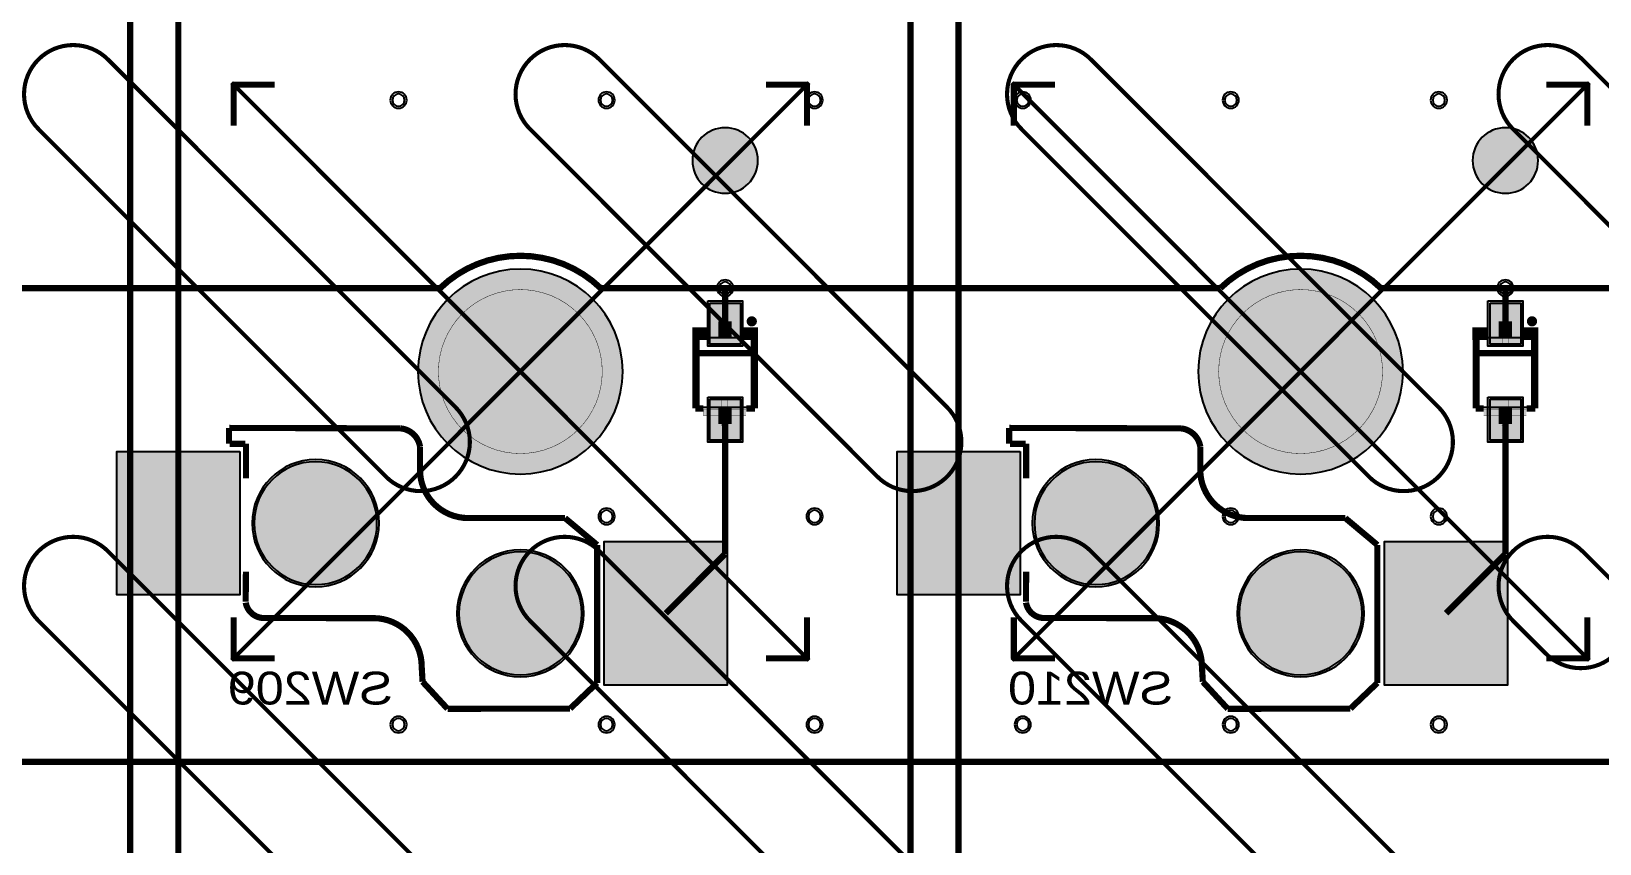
# Model space of a CAD drawing. Header units: millimetres. Extents: x -3 to 238, y -92 to 6.
# Drawn here: x 169.04 to 207.33, y -69.14 to -49.32 of the extents above; entities that cross this region are included whole.
import ezdxf
from ezdxf.enums import TextEntityAlignment as Align

# ---------------------------------------------------------------- set-up
doc = ezdxf.new("R2010")
doc.units = ezdxf.units.MM
doc.header["$MEASUREMENT"] = 0
for name, color, linetype, true_color in [('Bottom-Layer', 7, 'Continuous', 0x0000ff), ('Bottom-Paste-Mask-Layer', 7, 'Continuous', 0x800000), ('Bottom-Silkscreen-Layer', 7, 'Continuous', 0x66cc33), ('Bottom-Solder-Mask-Layer', 7, 'Continuous', 0xaa00ff), ('Component-Marking-Layer', 7, 'Continuous', 0x66ffcc), ('Component-Shape-Layer', 7, 'Continuous', 0x00cccc), ('Document-Layer', 7, 'Continuous', 0xffffff), ('F.Adhes', 7, 'Continuous', 0x9069e9), ('Hole-Layer', 7, 'Continuous', 0x222222), ('Multi-Layer', 7, 'Continuous', 0xc0c0c0), ('Pin-Floating-Layer', 7, 'Continuous', 0xff99ff), ('Pin-Soldering-Layer', 7, 'Continuous', 0xcc9999), ('Top-Layer', 7, 'Continuous', 0xff0000), ('Top-Paste-Mask-Layer', 7, 'Continuous', 0x808080), ('Top-Solder-Mask-Layer', 7, 'Continuous', 0x800080)]:
    doc.layers.add(name, color=color, linetype=linetype, true_color=true_color)
doc.styles.get("Standard").update_dxf_attribs({"font": 'arial.ttf'})

msp = doc.modelspace()

# ---------------------------------------------------------------- hatches: boundary and pattern name
at = {"layer": 'Bottom-Layer'}
for points in [[(185.175, -52.475, 1), (186.775, -52.475, 1)], [(204.225, -52.475, 1), (205.825, -52.475, 1)], [(178.475, -57.625, 1), (183.475, -57.625, 1)], [(197.525, -57.625, 1), (202.525, -57.625, 1)], [(185.6, -55.953), (186.35, -55.953), (186.35, -56.953), (185.6, -56.953)], [(204.65, -55.953), (205.4, -55.953), (205.4, -56.953), (204.65, -56.953)], [(185.6, -58.298), (186.35, -58.298), (186.35, -59.298), (185.6, -59.298)], [(204.65, -58.298), (205.4, -58.298), (205.4, -59.298), (204.65, -59.298)], [(174.125, -59.575), (174.125, -63.075), (171.125, -63.075), (171.125, -59.575)], [(193.175, -59.575), (193.175, -63.075), (190.175, -63.075), (190.175, -59.575)], [(174.425, -61.325, 1), (177.525, -61.325, 1)], [(193.475, -61.325, 1), (196.575, -61.325, 1)], [(179.425, -63.525, 1), (182.525, -63.525, 1)], [(186.025, -61.775), (186.025, -65.275), (183.025, -65.275), (183.025, -61.775)], [(198.475, -63.525, 1), (201.575, -63.525, 1)], [(205.075, -61.775), (205.075, -65.275), (202.075, -65.275), (202.075, -61.775)]]:
    msp.add_hatch(color=256, dxfattribs=at).paths.add_polyline_path(points)
at = {"layer": 'Bottom-Paste-Mask-Layer'}
for points in [[(185.175, -52.475, 1), (186.775, -52.475, 1)], [(204.225, -52.475, 1), (205.825, -52.475, 1)], [(178.475, -57.625, 1), (183.475, -57.625, 1)], [(197.525, -57.625, 1), (202.525, -57.625, 1)], [(185.6, -55.953), (186.35, -55.953), (186.35, -56.953), (185.6, -56.953)], [(204.65, -55.953), (205.4, -55.953), (205.4, -56.953), (204.65, -56.953)], [(185.6, -58.298), (186.35, -58.298), (186.35, -59.298), (185.6, -59.298)], [(204.65, -58.298), (205.4, -58.298), (205.4, -59.298), (204.65, -59.298)], [(174.125, -59.575), (174.125, -63.075), (171.125, -63.075), (171.125, -59.575)], [(193.175, -59.575), (193.175, -63.075), (190.175, -63.075), (190.175, -59.575)], [(174.425, -61.325, 1), (177.525, -61.325, 1)], [(193.475, -61.325, 1), (196.575, -61.325, 1)], [(179.425, -63.525, 1), (182.525, -63.525, 1)], [(186.025, -61.775), (186.025, -65.275), (183.025, -65.275), (183.025, -61.775)], [(198.475, -63.525, 1), (201.575, -63.525, 1)], [(205.075, -61.775), (205.075, -65.275), (202.075, -65.275), (202.075, -61.775)]]:
    msp.add_hatch(color=256, dxfattribs=at).paths.add_polyline_path(points)
at = {"layer": 'Bottom-Silkscreen-Layer'}
for points in [[(185.173, -56.85), (185.525, -56.85), (185.525, -56.545), (185.173, -56.545)], [(185.173, -56.85), (185.525, -56.85), (185.525, -56.545), (185.173, -56.545)], [(186.778, -56.85), (186.425, -56.85), (186.425, -56.545), (186.778, -56.545)], [(186.778, -56.85), (186.425, -56.85), (186.425, -56.545), (186.778, -56.545)], [(204.223, -56.85), (204.575, -56.85), (204.575, -56.545), (204.223, -56.545)], [(204.223, -56.85), (204.575, -56.85), (204.575, -56.545), (204.223, -56.545)], [(205.828, -56.85), (205.475, -56.85), (205.475, -56.545), (205.828, -56.545)], [(205.828, -56.85), (205.475, -56.85), (205.475, -56.545), (205.828, -56.545)]]:
    msp.add_hatch(color=256, dxfattribs=at).paths.add_polyline_path(points)
at = {"layer": 'Bottom-Solder-Mask-Layer'}
for points in [[(185.175, -52.475, 1), (186.775, -52.475, 1)], [(204.225, -52.475, 1), (205.825, -52.475, 1)], [(178.475, -57.625, 1), (183.475, -57.625, 1)], [(197.525, -57.625, 1), (202.525, -57.625, 1)], [(185.549, -55.902), (186.401, -55.902), (186.401, -57.004), (185.549, -57.004)], [(204.599, -55.902), (205.451, -55.902), (205.451, -57.004), (204.599, -57.004)], [(185.549, -58.247), (186.401, -58.247), (186.401, -59.349), (185.549, -59.349)], [(204.599, -58.247), (205.451, -58.247), (205.451, -59.349), (204.599, -59.349)], [(174.125, -59.575), (174.125, -63.075), (171.125, -63.075), (171.125, -59.575)], [(193.175, -59.575), (193.175, -63.075), (190.175, -63.075), (190.175, -59.575)], [(174.425, -61.325, 1), (177.525, -61.325, 1)], [(193.475, -61.325, 1), (196.575, -61.325, 1)], [(179.425, -63.525, 1), (182.525, -63.525, 1)], [(186.025, -61.775), (186.025, -65.275), (183.025, -65.275), (183.025, -61.775)], [(198.475, -63.525, 1), (201.575, -63.525, 1)], [(205.075, -61.775), (205.075, -65.275), (202.075, -65.275), (202.075, -61.775)]]:
    msp.add_hatch(color=256, dxfattribs=at).paths.add_polyline_path(points)
at = {"layer": 'Component-Marking-Layer'}
for points in [[(186.565, -56.4, 1), (186.685, -56.4, 1)], [(186.565, -56.4, 1), (186.685, -56.4, 1)], [(205.615, -56.4, 1), (205.735, -56.4, 1)], [(205.615, -56.4, 1), (205.735, -56.4, 1)]]:
    msp.add_hatch(color=256, dxfattribs=at).paths.add_polyline_path(points)
at = {"layer": 'Document-Layer'}
for points in [[(185.905, -56.4), (186.061, -56.4), (186.061, -57.024), (185.905, -57.024)], [(185.905, -56.4), (186.061, -56.4), (186.061, -57.024), (185.905, -57.024)], [(204.955, -56.4), (205.111, -56.4), (205.111, -57.024), (204.955, -57.024)], [(204.955, -56.4), (205.111, -56.4), (205.111, -57.024), (204.955, -57.024)], [(185.445, -58.708), (186.485, -58.708), (186.485, -58.552), (185.445, -58.552)], [(185.445, -58.708), (186.485, -58.708), (186.485, -58.552), (185.445, -58.552)], [(185.885, -58.94), (186.041, -58.94), (186.041, -58.316), (185.885, -58.316)], [(185.885, -58.94), (186.041, -58.94), (186.041, -58.316), (185.885, -58.316)], [(204.495, -58.708), (205.535, -58.708), (205.535, -58.552), (204.495, -58.552)], [(204.495, -58.708), (205.535, -58.708), (205.535, -58.552), (204.495, -58.552)], [(204.935, -58.94), (205.091, -58.94), (205.091, -58.316), (204.935, -58.316)], [(204.935, -58.94), (205.091, -58.94), (205.091, -58.316), (204.935, -58.316)]]:
    msp.add_hatch(color=256, dxfattribs=at).paths.add_polyline_path(points)
at = {"layer": 'Hole-Layer'}
for points in [[(185.175, -52.475, 1), (186.775, -52.475, 1)], [(204.225, -52.475, 1), (205.825, -52.475, 1)], [(178.475, -57.625, 1), (183.475, -57.625, 1)], [(197.525, -57.625, 1), (202.525, -57.625, 1)], [(174.475, -61.325, 1), (177.475, -61.325, 1)], [(193.525, -61.325, 1), (196.525, -61.325, 1)], [(179.475, -63.525, 1), (182.475, -63.525, 1)], [(198.525, -63.525, 1), (201.525, -63.525, 1)]]:
    msp.add_hatch(color=256, dxfattribs=at).paths.add_polyline_path(points)
at = {"layer": 'Multi-Layer'}
for points in [[(185.175, -52.475, 1), (186.775, -52.475, 1)], [(185.175, -52.475, 1), (186.775, -52.475, 1)], [(185.175, -52.475, 1), (186.775, -52.475, 1)], [(204.225, -52.475, 1), (205.825, -52.475, 1)], [(204.225, -52.475, 1), (205.825, -52.475, 1)], [(204.225, -52.475, 1), (205.825, -52.475, 1)], [(178.475, -57.625, 1), (183.475, -57.625, 1)], [(178.475, -57.625, 1), (183.475, -57.625, 1)], [(178.475, -57.625, 1), (183.475, -57.625, 1)], [(197.525, -57.625, 1), (202.525, -57.625, 1)], [(197.525, -57.625, 1), (202.525, -57.625, 1)], [(197.525, -57.625, 1), (202.525, -57.625, 1)], [(174.425, -61.325, 1), (177.525, -61.325, 1)], [(174.425, -61.325, 1), (177.525, -61.325, 1)], [(174.425, -61.325, 1), (177.525, -61.325, 1)], [(193.475, -61.325, 1), (196.575, -61.325, 1)], [(193.475, -61.325, 1), (196.575, -61.325, 1)], [(193.475, -61.325, 1), (196.575, -61.325, 1)], [(179.425, -63.525, 1), (182.525, -63.525, 1)], [(179.425, -63.525, 1), (182.525, -63.525, 1)], [(179.425, -63.525, 1), (182.525, -63.525, 1)], [(198.475, -63.525, 1), (201.575, -63.525, 1)], [(198.475, -63.525, 1), (201.575, -63.525, 1)], [(198.475, -63.525, 1), (201.575, -63.525, 1)]]:
    msp.add_hatch(color=256, dxfattribs=at).paths.add_polyline_path(points)
at = {"layer": 'Pin-Floating-Layer'}
for points in [[(185.815, -56.81), (186.135, -56.81), (186.135, -56.69), (185.815, -56.69)], [(185.815, -56.81), (186.135, -56.81), (186.135, -56.69), (185.815, -56.69)], [(204.865, -56.81), (205.186, -56.81), (205.186, -56.69), (204.865, -56.69)], [(204.865, -56.81), (205.186, -56.81), (205.186, -56.69), (204.865, -56.69)], [(185.815, -58.61), (186.135, -58.61), (186.135, -58.49), (185.815, -58.49)], [(185.815, -58.61), (186.135, -58.61), (186.135, -58.49), (185.815, -58.49)], [(204.865, -58.61), (205.186, -58.61), (205.186, -58.49), (204.865, -58.49)], [(204.865, -58.61), (205.186, -58.61), (205.186, -58.49), (204.865, -58.49)]]:
    msp.add_hatch(color=256, dxfattribs=at).paths.add_polyline_path(points)
at = {"layer": 'Pin-Soldering-Layer'}
for points in [[(185.815, -56.7), (186.135, -56.7), (186.135, -56.4), (185.815, -56.4)], [(185.815, -56.7), (186.135, -56.7), (186.135, -56.4), (185.815, -56.4)], [(204.865, -56.7), (205.186, -56.7), (205.186, -56.4), (204.865, -56.4)], [(204.865, -56.7), (205.186, -56.7), (205.186, -56.4), (204.865, -56.4)], [(185.815, -58.9), (186.135, -58.9), (186.135, -58.6), (185.815, -58.6)], [(185.815, -58.9), (186.135, -58.9), (186.135, -58.6), (185.815, -58.6)], [(204.865, -58.9), (205.186, -58.9), (205.186, -58.6), (204.865, -58.6)], [(204.865, -58.9), (205.186, -58.9), (205.186, -58.6), (204.865, -58.6)]]:
    msp.add_hatch(color=256, dxfattribs=at).paths.add_polyline_path(points)
at = {"layer": 'Top-Layer'}
for points in [[(185.175, -52.475, 1), (186.775, -52.475, 1)], [(204.225, -52.475, 1), (205.825, -52.475, 1)], [(178.475, -57.625, 1), (183.475, -57.625, 1)], [(197.525, -57.625, 1), (202.525, -57.625, 1)], [(174.425, -61.325, 1), (177.525, -61.325, 1)], [(193.475, -61.325, 1), (196.575, -61.325, 1)], [(179.425, -63.525, 1), (182.525, -63.525, 1)], [(198.475, -63.525, 1), (201.575, -63.525, 1)]]:
    msp.add_hatch(color=256, dxfattribs=at).paths.add_polyline_path(points)
at = {"layer": 'Top-Paste-Mask-Layer'}
for points in [[(185.175, -52.475, 1), (186.775, -52.475, 1)], [(204.225, -52.475, 1), (205.825, -52.475, 1)], [(178.475, -57.625, 1), (183.475, -57.625, 1)], [(197.525, -57.625, 1), (202.525, -57.625, 1)], [(174.425, -61.325, 1), (177.525, -61.325, 1)], [(193.475, -61.325, 1), (196.575, -61.325, 1)], [(179.425, -63.525, 1), (182.525, -63.525, 1)], [(198.475, -63.525, 1), (201.575, -63.525, 1)]]:
    msp.add_hatch(color=256, dxfattribs=at).paths.add_polyline_path(points)
at = {"layer": 'Top-Solder-Mask-Layer'}
for points in [[(185.175, -52.475, 1), (186.775, -52.475, 1)], [(204.225, -52.475, 1), (205.825, -52.475, 1)], [(178.475, -57.625, 1), (183.475, -57.625, 1)], [(197.525, -57.625, 1), (202.525, -57.625, 1)], [(174.425, -61.325, 1), (177.525, -61.325, 1)], [(193.475, -61.325, 1), (196.575, -61.325, 1)], [(179.425, -63.525, 1), (182.525, -63.525, 1)], [(198.475, -63.525, 1), (201.575, -63.525, 1)]]:
    msp.add_hatch(color=256, dxfattribs=at).paths.add_polyline_path(points)

# ---------------------------------------------------------------- linework, layer by layer
at = {"layer": 'Bottom-Layer', "const_width": 0.152}
for points in [[(172.625, -42.275), (172.625, -61.325)], [(191.675, -61.325), (191.675, -48.583)], [(185.975, -56.453), (185.975, -55.589)], [(205.025, -56.453), (205.025, -55.589)], [(185.975, -58.798), (185.975, -62.075)], [(205.025, -58.798), (205.025, -62.075)], [(172.625, -61.325), (172.625, -80.375)], [(191.675, -80.375), (191.675, -61.325)], [(185.975, -62.075), (184.525, -63.525)], [(205.025, -62.075), (203.575, -63.525)]]:
    msp.add_lwpolyline(points, dxfattribs=at)
at = {"layer": 'Bottom-Layer'}
for points in [[(185.175, -52.475, 1), (186.775, -52.475), (186.775, -52.475, 1), (185.175, -52.475)], [(204.225, -52.475, 1), (205.825, -52.475), (205.825, -52.475, 1), (204.225, -52.475)]]:
    msp.add_lwpolyline(points, format="xyb", dxfattribs=at)
for points in [[(178.475, -57.625, 1), (183.475, -57.625, 1)], [(197.525, -57.625, 1), (202.525, -57.625, 1)], [(174.425, -61.325, 1), (177.525, -61.325, 1)], [(193.475, -61.325, 1), (196.575, -61.325, 1)], [(179.425, -63.525, 1), (182.525, -63.525, 1)], [(198.475, -63.525, 1), (201.575, -63.525, 1)]]:
    msp.add_lwpolyline(points, format="xyb", close=True, dxfattribs=at)
for points in [[(185.6, -55.953), (186.35, -55.953), (186.35, -56.953), (185.6, -56.953)], [(204.65, -55.953), (205.4, -55.953), (205.4, -56.953), (204.65, -56.953)], [(185.6, -58.298), (186.35, -58.298), (186.35, -59.298), (185.6, -59.298)], [(204.65, -58.298), (205.4, -58.298), (205.4, -59.298), (204.65, -59.298)], [(174.125, -59.575), (174.125, -63.075), (171.125, -63.075), (171.125, -59.575)], [(193.175, -59.575), (193.175, -63.075), (190.175, -63.075), (190.175, -59.575)], [(186.025, -61.775), (186.025, -65.275), (183.025, -65.275), (183.025, -61.775)], [(205.075, -61.775), (205.075, -65.275), (202.075, -65.275), (202.075, -61.775)]]:
    msp.add_lwpolyline(points, close=True, dxfattribs=at)
at = {"layer": 'Bottom-Paste-Mask-Layer'}
for points in [[(185.175, -52.475, 1), (186.775, -52.475), (186.775, -52.475, 1), (185.175, -52.475)], [(204.225, -52.475, 1), (205.825, -52.475), (205.825, -52.475, 1), (204.225, -52.475)]]:
    msp.add_lwpolyline(points, format="xyb", dxfattribs=at)
for points in [[(178.475, -57.625, 1), (183.475, -57.625, 1)], [(197.525, -57.625, 1), (202.525, -57.625, 1)], [(174.425, -61.325, 1), (177.525, -61.325, 1)], [(193.475, -61.325, 1), (196.575, -61.325, 1)], [(179.425, -63.525, 1), (182.525, -63.525, 1)], [(198.475, -63.525, 1), (201.575, -63.525, 1)]]:
    msp.add_lwpolyline(points, format="xyb", close=True, dxfattribs=at)
for points in [[(185.6, -55.953), (186.35, -55.953), (186.35, -56.953), (185.6, -56.953)], [(204.65, -55.953), (205.4, -55.953), (205.4, -56.953), (204.65, -56.953)], [(185.6, -58.298), (186.35, -58.298), (186.35, -59.298), (185.6, -59.298)], [(204.65, -58.298), (205.4, -58.298), (205.4, -59.298), (204.65, -59.298)], [(174.125, -59.575), (174.125, -63.075), (171.125, -63.075), (171.125, -59.575)], [(193.175, -59.575), (193.175, -63.075), (190.175, -63.075), (190.175, -59.575)], [(186.025, -61.775), (186.025, -65.275), (183.025, -65.275), (183.025, -61.775)], [(205.075, -61.775), (205.075, -65.275), (202.075, -65.275), (202.075, -61.775)]]:
    msp.add_lwpolyline(points, close=True, dxfattribs=at)
at = {"layer": 'Bottom-Silkscreen-Layer', "const_width": 0.00508}
for points in [[(185.173, -56.85), (185.525, -56.85), (185.525, -56.545), (185.173, -56.545)], [(185.173, -56.85), (185.525, -56.85), (185.525, -56.545), (185.173, -56.545)], [(186.778, -56.85), (186.425, -56.85), (186.425, -56.545), (186.778, -56.545)], [(186.778, -56.85), (186.425, -56.85), (186.425, -56.545), (186.778, -56.545)], [(204.223, -56.85), (204.575, -56.85), (204.575, -56.545), (204.223, -56.545)], [(204.223, -56.85), (204.575, -56.85), (204.575, -56.545), (204.223, -56.545)], [(205.828, -56.85), (205.475, -56.85), (205.475, -56.545), (205.828, -56.545)], [(205.828, -56.85), (205.475, -56.85), (205.475, -56.545), (205.828, -56.545)]]:
    msp.add_lwpolyline(points, close=True, dxfattribs=at)
at = {"layer": 'Bottom-Silkscreen-Layer'}
for points, const_width in [([(185.249, -56.774), (185.249, -58.526)], 0.152), ([(185.249, -56.774), (185.249, -58.526)], 0.152), ([(186.702, -56.774), (186.702, -58.526)], 0.152), ([(186.702, -56.774), (186.702, -58.526)], 0.152), ([(204.299, -56.774), (204.299, -58.526)], 0.152), ([(204.299, -56.774), (204.299, -58.526)], 0.152), ([(205.752, -56.774), (205.752, -58.526)], 0.152), ([(205.752, -56.774), (205.752, -58.526)], 0.152), ([(185.249, -57.178), (186.702, -57.178)], 0.152), ([(185.249, -57.178), (186.702, -57.178)], 0.152), ([(204.299, -57.178), (205.752, -57.178)], 0.152), ([(204.299, -57.178), (205.752, -57.178)], 0.152), ([(185.249, -58.526), (185.445, -58.526)], 0.152), ([(185.249, -58.526), (185.445, -58.526)], 0.152), ([(186.702, -58.526), (186.495, -58.526)], 0.152), ([(186.702, -58.526), (186.495, -58.526)], 0.152), ([(204.299, -58.526), (204.495, -58.526)], 0.152), ([(204.299, -58.526), (204.495, -58.526)], 0.152), ([(205.752, -58.526), (205.545, -58.526)], 0.152), ([(205.752, -58.526), (205.545, -58.526)], 0.152), ([(173.86, -59.387), (173.86, -59.004)], 0.15), ([(173.86, -59.387), (173.86, -59.004)], 0.15), ([(178.054, -59.012), (173.867, -59)], 0.15), ([(178.054, -59.012), (173.867, -59)], 0.15), ([(192.911, -59.387), (192.911, -59.004)], 0.15), ([(192.911, -59.387), (192.911, -59.004)], 0.15), ([(197.104, -59.012), (192.917, -59)], 0.15), ([(197.104, -59.012), (192.917, -59)], 0.15), ([(174.259, -59.387), (173.877, -59.387)], 0.15), ([(174.259, -59.387), (173.877, -59.387)], 0.15), ([(174.275, -59.387), (174.275, -60.231)], 0.15), ([(174.275, -59.387), (174.275, -60.231)], 0.15), ([(193.309, -59.387), (192.927, -59.387)], 0.15), ([(193.309, -59.387), (192.927, -59.387)], 0.15), ([(193.325, -59.387), (193.325, -60.231)], 0.15), ([(193.325, -59.387), (193.325, -60.231)], 0.15), ([(178.525, -59.454), (178.525, -60.025)], 0.15), ([(178.525, -59.454), (178.525, -60.025)], 0.15), ([(197.575, -59.454), (197.575, -60.025)], 0.15), ([(197.575, -59.454), (197.575, -60.025)], 0.15), ([(182.066, -61.2), (179.7, -61.2)], 0.15), ([(182.066, -61.2), (179.7, -61.2)], 0.15), ([(182.85, -61.856), (182.066, -61.2)], 0.15), ([(182.85, -61.856), (182.066, -61.2)], 0.15), ([(201.116, -61.2), (198.75, -61.2)], 0.15), ([(201.116, -61.2), (198.75, -61.2)], 0.15), ([(201.9, -61.856), (201.116, -61.2)], 0.15), ([(201.9, -61.856), (201.116, -61.2)], 0.15), ([(182.85, -61.856), (182.85, -65.221)], 0.15), ([(182.85, -61.856), (182.85, -65.221)], 0.15), ([(201.9, -61.856), (201.9, -65.221)], 0.15), ([(201.9, -61.856), (201.9, -65.221)], 0.15), ([(174.275, -62.506), (174.269, -63.239)], 0.15), ([(174.275, -62.506), (174.269, -63.239)], 0.15), ([(193.325, -62.506), (193.319, -63.239)], 0.15), ([(193.325, -62.506), (193.319, -63.239)], 0.15), ([(177.391, -63.642), (174.727, -63.64)], 0.15), ([(177.391, -63.642), (174.727, -63.64)], 0.15), ([(196.441, -63.642), (193.777, -63.64)], 0.15), ([(196.441, -63.642), (193.777, -63.64)], 0.15), ([(178.566, -64.817), (178.588, -65.194)], 0.15), ([(178.566, -64.817), (178.588, -65.194)], 0.15), ([(197.616, -64.817), (197.638, -65.194)], 0.15), ([(197.616, -64.817), (197.638, -65.194)], 0.15), ([(178.588, -65.194), (179.197, -65.855)], 0.15), ([(178.588, -65.194), (179.197, -65.855)], 0.15), ([(182.191, -65.85), (182.85, -65.221)], 0.15), ([(182.191, -65.85), (182.85, -65.221)], 0.15), ([(197.638, -65.194), (198.247, -65.855)], 0.15), ([(197.638, -65.194), (198.247, -65.855)], 0.15), ([(201.241, -65.85), (201.9, -65.221)], 0.15), ([(201.241, -65.85), (201.9, -65.221)], 0.15), ([(182.191, -65.85), (179.197, -65.855)], 0.15), ([(182.191, -65.85), (179.197, -65.855)], 0.15), ([(201.241, -65.85), (198.247, -65.855)], 0.15), ([(201.241, -65.85), (198.247, -65.855)], 0.15)]:
    msp.add_lwpolyline(points, dxfattribs=dict(at, const_width=const_width))
at = {"layer": 'Bottom-Silkscreen-Layer', "const_width": 0.15}
for points in [[(178.054, -59.012, -0.338), (178.525, -59.454)], [(178.054, -59.012, -0.338), (178.525, -59.454)], [(197.104, -59.012, -0.338), (197.575, -59.454)], [(197.104, -59.012, -0.338), (197.575, -59.454)], [(179.7, -61.2, -0.414), (178.525, -60.025)], [(179.7, -61.2, -0.414), (178.525, -60.025)], [(198.75, -61.2, -0.414), (197.575, -60.025)], [(198.75, -61.2, -0.414), (197.575, -60.025)], [(174.727, -63.64, -0.369), (174.27, -63.264)], [(174.727, -63.64, -0.369), (174.27, -63.264)], [(193.777, -63.64, -0.369), (193.32, -63.264)], [(193.777, -63.64, -0.369), (193.32, -63.264)], [(177.391, -63.642, -0.414), (178.566, -64.817)], [(177.391, -63.642, -0.414), (178.566, -64.817)], [(196.441, -63.642, -0.414), (197.616, -64.817)], [(196.441, -63.642, -0.414), (197.616, -64.817)]]:
    msp.add_lwpolyline(points, format="xyb", dxfattribs=at)
at = {"layer": 'Bottom-Solder-Mask-Layer'}
for points in [[(185.175, -52.475, 1), (186.775, -52.475), (186.775, -52.475, 1), (185.175, -52.475)], [(204.225, -52.475, 1), (205.825, -52.475), (205.825, -52.475, 1), (204.225, -52.475)]]:
    msp.add_lwpolyline(points, format="xyb", dxfattribs=at)
for points in [[(178.475, -57.625, 1), (183.475, -57.625, 1)], [(197.525, -57.625, 1), (202.525, -57.625, 1)], [(174.425, -61.325, 1), (177.525, -61.325, 1)], [(193.475, -61.325, 1), (196.575, -61.325, 1)], [(179.425, -63.525, 1), (182.525, -63.525, 1)], [(198.475, -63.525, 1), (201.575, -63.525, 1)]]:
    msp.add_lwpolyline(points, format="xyb", close=True, dxfattribs=at)
for points in [[(185.549, -55.902), (186.401, -55.902), (186.401, -57.004), (185.549, -57.004)], [(204.599, -55.902), (205.451, -55.902), (205.451, -57.004), (204.599, -57.004)], [(185.549, -58.247), (186.401, -58.247), (186.401, -59.349), (185.549, -59.349)], [(204.599, -58.247), (205.451, -58.247), (205.451, -59.349), (204.599, -59.349)], [(174.125, -59.575), (174.125, -63.075), (171.125, -63.075), (171.125, -59.575)], [(193.175, -59.575), (193.175, -63.075), (190.175, -63.075), (190.175, -59.575)], [(186.025, -61.775), (186.025, -65.275), (183.025, -65.275), (183.025, -61.775)], [(205.075, -61.775), (205.075, -65.275), (202.075, -65.275), (202.075, -61.775)]]:
    msp.add_lwpolyline(points, close=True, dxfattribs=at)
at = {"layer": 'Component-Marking-Layer', "const_width": 0.129}
for points in [[(186.565, -56.4, 1), (186.685, -56.4, 1)], [(186.565, -56.4, 1), (186.685, -56.4, 1)], [(205.615, -56.4, 1), (205.735, -56.4, 1)], [(205.615, -56.4, 1), (205.735, -56.4, 1)]]:
    msp.add_lwpolyline(points, format="xyb", close=True, dxfattribs=at)
at = {"layer": 'Component-Shape-Layer', "const_width": 0.0508}
for points in [[(185.325, -58.5), (186.625, -58.5), (186.625, -56.8), (185.325, -56.8)], [(185.325, -58.5), (186.625, -58.5), (186.625, -56.8), (185.325, -56.8)], [(204.375, -58.5), (205.675, -58.5), (205.675, -56.8), (204.375, -56.8)], [(204.375, -58.5), (205.675, -58.5), (205.675, -56.8), (204.375, -56.8)]]:
    msp.add_lwpolyline(points, close=True, dxfattribs=at)
at = {"layer": 'Document-Layer'}
for points, const_width in [([(171.45, -48.1), (171.45, -67.15)], 0.15), ([(171.45, -67.15), (171.45, -48.1)], 0.15), ([(171.45, -48.1), (171.45, -67.15)], 0.15), ([(171.45, -67.15), (171.45, -48.1)], 0.15), ([(190.5, -48.1), (190.5, -67.15)], 0.15), ([(190.5, -67.15), (190.5, -48.1)], 0.15), ([(190.5, -48.1), (190.5, -67.15)], 0.15), ([(190.5, -67.15), (190.5, -48.1)], 0.15), ([(173.925, -50.575), (188.024, -64.674)], 0.1), ([(173.925, -64.674), (188.024, -50.575)], 0.1), ([(192.975, -64.674), (207.074, -50.575)], 0.1), ([(192.975, -50.575), (207.074, -64.674)], 0.1), ([(173.975, -50.625), (174.975, -50.625)], 0.15), ([(173.975, -51.625), (173.975, -50.625)], 0.15), ([(173.975, -50.625), (174.975, -50.625)], 0.15), ([(173.975, -51.625), (173.975, -50.625)], 0.15), ([(187.975, -50.625), (186.975, -50.625)], 0.15), ([(187.975, -50.625), (186.975, -50.625)], 0.15), ([(187.975, -50.625), (187.975, -51.625)], 0.15), ([(187.975, -50.625), (187.975, -51.625)], 0.15), ([(193.025, -50.625), (194.025, -50.625)], 0.15), ([(193.025, -51.625), (193.025, -50.625)], 0.15), ([(193.025, -50.625), (194.025, -50.625)], 0.15), ([(193.025, -51.625), (193.025, -50.625)], 0.15), ([(207.025, -50.625), (206.025, -50.625)], 0.15), ([(207.025, -50.625), (206.025, -50.625)], 0.15), ([(207.025, -50.625), (207.025, -51.625)], 0.15), ([(207.025, -50.625), (207.025, -51.625)], 0.15), ([(173.975, -63.625), (173.975, -64.625)], 0.15), ([(173.975, -63.625), (173.975, -64.625)], 0.15), ([(187.975, -64.625), (187.975, -63.625)], 0.15), ([(187.975, -64.625), (187.975, -63.625)], 0.15), ([(193.025, -63.625), (193.025, -64.625)], 0.15), ([(193.025, -63.625), (193.025, -64.625)], 0.15), ([(207.025, -64.625), (207.025, -63.625)], 0.15), ([(207.025, -64.625), (207.025, -63.625)], 0.15), ([(173.975, -64.625), (174.975, -64.625)], 0.15), ([(173.975, -64.625), (174.975, -64.625)], 0.15), ([(186.975, -64.625), (187.975, -64.625)], 0.15), ([(186.975, -64.625), (187.975, -64.625)], 0.15), ([(193.025, -64.625), (194.025, -64.625)], 0.15), ([(193.025, -64.625), (194.025, -64.625)], 0.15), ([(206.025, -64.625), (207.025, -64.625)], 0.15), ([(206.025, -64.625), (207.025, -64.625)], 0.15), ([(171.45, -67.15), (152.4, -67.15)], 0.15), ([(152.4, -67.15), (171.45, -67.15)], 0.15), ([(171.45, -67.15), (152.4, -67.15)], 0.15), ([(152.4, -67.15), (171.45, -67.15)], 0.15), ([(190.5, -67.15), (171.45, -67.15)], 0.15), ([(171.45, -67.15), (171.45, -86.2)], 0.15), ([(171.45, -67.15), (190.5, -67.15)], 0.15), ([(171.45, -86.2), (171.45, -67.15)], 0.15), ([(190.5, -67.15), (171.45, -67.15)], 0.15), ([(171.45, -67.15), (171.45, -86.2)], 0.15), ([(171.45, -67.15), (190.5, -67.15)], 0.15), ([(171.45, -86.2), (171.45, -67.15)], 0.15), ([(209.55, -67.15), (190.5, -67.15)], 0.15), ([(190.5, -67.15), (190.5, -86.2)], 0.15), ([(190.5, -67.15), (209.55, -67.15)], 0.15), ([(190.5, -86.2), (190.5, -67.15)], 0.15), ([(209.55, -67.15), (190.5, -67.15)], 0.15), ([(190.5, -67.15), (190.5, -86.2)], 0.15), ([(190.5, -67.15), (209.55, -67.15)], 0.15), ([(190.5, -86.2), (190.5, -67.15)], 0.15)]:
    msp.add_lwpolyline(points, dxfattribs=dict(at, const_width=const_width))
at = {"layer": 'Document-Layer', "const_width": 0.1}
for points in [[(179.391, -58.494), (170.906, -50.009, 1), (169.209, -51.706), (177.694, -60.191, 1)], [(191.392, -58.494), (182.906, -50.009, 1), (181.209, -51.706), (189.694, -60.191, 1)], [(203.392, -58.494), (194.906, -50.009, 1), (193.209, -51.706), (201.694, -60.191, 1)], [(215.392, -58.494), (206.906, -50.009, 1), (205.209, -51.706), (213.694, -60.191, 1)], [(179.391, -70.494), (170.906, -62.009, 1), (169.209, -63.706), (177.694, -72.191, 1)], [(191.392, -70.494), (182.906, -62.009, 1), (181.209, -63.706), (189.694, -72.191, 1)], [(203.392, -70.494), (194.906, -62.009, 1), (193.209, -63.706), (201.694, -72.191, 1)], [(206.016, -64.512, 1), (207.713, -62.815), (206.906, -62.009, 1), (205.209, -63.706)]]:
    msp.add_lwpolyline(points, format="xyb", close=True, dxfattribs=at)
at = {"layer": 'Document-Layer', "const_width": 0.01}
for points in [[(178.975, -57.625, 1), (182.975, -57.625), (182.975, -57.625, 1), (178.975, -57.625)], [(178.975, -57.625, 1), (182.975, -57.625), (182.975, -57.625, 1), (178.975, -57.625)], [(198.025, -57.625, 1), (202.025, -57.625), (202.025, -57.625, 1), (198.025, -57.625)], [(198.025, -57.625, 1), (202.025, -57.625), (202.025, -57.625, 1), (198.025, -57.625)]]:
    msp.add_lwpolyline(points, format="xyb", dxfattribs=at)
at = {"layer": 'Document-Layer', "const_width": 0.00508}
for points in [[(185.905, -56.4), (186.061, -56.4), (186.061, -57.024), (185.905, -57.024)], [(185.905, -56.4), (186.061, -56.4), (186.061, -57.024), (185.905, -57.024)], [(204.955, -56.4), (205.111, -56.4), (205.111, -57.024), (204.955, -57.024)], [(204.955, -56.4), (205.111, -56.4), (205.111, -57.024), (204.955, -57.024)], [(185.445, -58.708), (186.485, -58.708), (186.485, -58.552), (185.445, -58.552)], [(185.445, -58.708), (186.485, -58.708), (186.485, -58.552), (185.445, -58.552)], [(185.885, -58.94), (186.041, -58.94), (186.041, -58.316), (185.885, -58.316)], [(185.885, -58.94), (186.041, -58.94), (186.041, -58.316), (185.885, -58.316)], [(204.495, -58.708), (205.535, -58.708), (205.535, -58.552), (204.495, -58.552)], [(204.495, -58.708), (205.535, -58.708), (205.535, -58.552), (204.495, -58.552)], [(204.935, -58.94), (205.091, -58.94), (205.091, -58.316), (204.935, -58.316)], [(204.935, -58.94), (205.091, -58.94), (205.091, -58.316), (204.935, -58.316)]]:
    msp.add_lwpolyline(points, close=True, dxfattribs=at)
at = {"layer": 'F.Adhes', "const_width": 0.15}
for points in [[(173.975, -63.625), (173.975, -64.625)], [(173.975, -64.625), (173.975, -63.625)], [(173.975, -63.625), (173.975, -64.625)], [(173.975, -64.625), (173.975, -63.625)], [(187.975, -64.625), (187.975, -63.625)], [(187.975, -64.625), (187.975, -63.625)], [(187.975, -64.625), (187.975, -63.625)], [(187.975, -64.625), (187.975, -63.625)], [(193.025, -63.625), (193.025, -64.625)], [(193.025, -64.625), (193.025, -63.625)], [(193.025, -63.625), (193.025, -64.625)], [(193.025, -64.625), (193.025, -63.625)], [(207.025, -64.625), (207.025, -63.625)], [(207.025, -64.625), (207.025, -63.625)], [(207.025, -64.625), (207.025, -63.625)], [(207.025, -64.625), (207.025, -63.625)], [(173.975, -64.625), (174.975, -64.625)], [(174.975, -64.625), (173.975, -64.625)], [(173.975, -64.625), (174.975, -64.625)], [(174.975, -64.625), (173.975, -64.625)], [(186.975, -64.625), (187.975, -64.625)], [(186.975, -64.625), (187.975, -64.625)], [(186.975, -64.625), (187.975, -64.625)], [(186.975, -64.625), (187.975, -64.625)], [(193.025, -64.625), (194.025, -64.625)], [(194.025, -64.625), (193.025, -64.625)], [(193.025, -64.625), (194.025, -64.625)], [(194.025, -64.625), (193.025, -64.625)], [(206.025, -64.625), (207.025, -64.625)], [(206.025, -64.625), (207.025, -64.625)], [(206.025, -64.625), (207.025, -64.625)], [(206.025, -64.625), (207.025, -64.625)]]:
    msp.add_lwpolyline(points, dxfattribs=at)
at = {"layer": 'Hole-Layer'}
for points in [[(177.85, -51, 1), (178.15, -51, 1)], [(182.93, -51, 1), (183.23, -51, 1)], [(188.01, -51, 1), (188.31, -51, 1)], [(193.09, -51, 1), (193.39, -51, 1)], [(198.17, -51, 1), (198.47, -51, 1)], [(203.25, -51, 1), (203.55, -51, 1)], [(178.475, -57.625, 1), (183.475, -57.625, 1)], [(197.525, -57.625, 1), (202.525, -57.625, 1)], [(185.825, -55.589, 1), (186.125, -55.589, 1)], [(204.875, -55.589, 1), (205.175, -55.589, 1)], [(182.93, -61.16, 1), (183.23, -61.16, 1)], [(188.01, -61.16, 1), (188.31, -61.16, 1)], [(198.17, -61.16, 1), (198.47, -61.16, 1)], [(203.25, -61.16, 1), (203.55, -61.16, 1)], [(177.85, -66.24, 1), (178.15, -66.24, 1)], [(182.93, -66.24, 1), (183.23, -66.24, 1)], [(188.01, -66.24, 1), (188.31, -66.24, 1)], [(193.09, -66.24, 1), (193.39, -66.24, 1)], [(198.17, -66.24, 1), (198.47, -66.24, 1)], [(203.25, -66.24, 1), (203.55, -66.24, 1)]]:
    msp.add_lwpolyline(points, format="xyb", close=True, dxfattribs=at)
for points in [[(185.175, -52.475, 1), (186.775, -52.475), (186.775, -52.475, 1), (185.175, -52.475)], [(204.225, -52.475, 1), (205.825, -52.475), (205.825, -52.475, 1), (204.225, -52.475)], [(174.475, -61.325, 1), (177.475, -61.325), (177.475, -61.325, 1), (174.475, -61.325)], [(193.525, -61.325, 1), (196.525, -61.325), (196.525, -61.325, 1), (193.525, -61.325)], [(179.475, -63.525, 1), (182.475, -63.525), (182.475, -63.525, 1), (179.475, -63.525)], [(198.525, -63.525, 1), (201.525, -63.525), (201.525, -63.525, 1), (198.525, -63.525)]]:
    msp.add_lwpolyline(points, format="xyb", dxfattribs=at)
at = {"layer": 'Multi-Layer'}
for points in [[(177.8, -51, 1), (178.2, -51, 1)], [(182.88, -51, 1), (183.28, -51, 1)], [(187.96, -51, 1), (188.36, -51, 1)], [(193.04, -51, 1), (193.44, -51, 1)], [(198.12, -51, 1), (198.52, -51, 1)], [(203.2, -51, 1), (203.6, -51, 1)], [(178.475, -57.625, 1), (183.475, -57.625, 1)], [(178.475, -57.625, 1), (183.475, -57.625, 1)], [(178.475, -57.625, 1), (183.475, -57.625, 1)], [(197.525, -57.625, 1), (202.525, -57.625, 1)], [(197.525, -57.625, 1), (202.525, -57.625, 1)], [(197.525, -57.625, 1), (202.525, -57.625, 1)], [(185.775, -55.589, 1), (186.175, -55.589, 1)], [(204.825, -55.589, 1), (205.225, -55.589, 1)], [(174.425, -61.325, 1), (177.525, -61.325, 1)], [(174.425, -61.325, 1), (177.525, -61.325, 1)], [(174.425, -61.325, 1), (177.525, -61.325, 1)], [(193.475, -61.325, 1), (196.575, -61.325, 1)], [(193.475, -61.325, 1), (196.575, -61.325, 1)], [(193.475, -61.325, 1), (196.575, -61.325, 1)], [(182.88, -61.16, 1), (183.28, -61.16, 1)], [(187.96, -61.16, 1), (188.36, -61.16, 1)], [(198.12, -61.16, 1), (198.52, -61.16, 1)], [(203.2, -61.16, 1), (203.6, -61.16, 1)], [(179.425, -63.525, 1), (182.525, -63.525, 1)], [(179.425, -63.525, 1), (182.525, -63.525, 1)], [(179.425, -63.525, 1), (182.525, -63.525, 1)], [(198.475, -63.525, 1), (201.575, -63.525, 1)], [(198.475, -63.525, 1), (201.575, -63.525, 1)], [(198.475, -63.525, 1), (201.575, -63.525, 1)], [(177.8, -66.24, 1), (178.2, -66.24, 1)], [(182.88, -66.24, 1), (183.28, -66.24, 1)], [(187.96, -66.24, 1), (188.36, -66.24, 1)], [(193.04, -66.24, 1), (193.44, -66.24, 1)], [(198.12, -66.24, 1), (198.52, -66.24, 1)], [(203.2, -66.24, 1), (203.6, -66.24, 1)]]:
    msp.add_lwpolyline(points, format="xyb", close=True, dxfattribs=at)
for points in [[(185.175, -52.475, 1), (186.775, -52.475), (186.775, -52.475, 1), (185.175, -52.475)], [(185.175, -52.475, 1), (186.775, -52.475), (186.775, -52.475, 1), (185.175, -52.475)], [(185.175, -52.475, 1), (186.775, -52.475), (186.775, -52.475, 1), (185.175, -52.475)], [(204.225, -52.475, 1), (205.825, -52.475), (205.825, -52.475, 1), (204.225, -52.475)], [(204.225, -52.475, 1), (205.825, -52.475), (205.825, -52.475, 1), (204.225, -52.475)], [(204.225, -52.475, 1), (205.825, -52.475), (205.825, -52.475, 1), (204.225, -52.475)]]:
    msp.add_lwpolyline(points, format="xyb", dxfattribs=at)
at = {"layer": 'Pin-Floating-Layer', "const_width": 0.00508}
for points in [[(185.815, -56.81), (186.135, -56.81), (186.135, -56.69), (185.815, -56.69)], [(185.815, -56.81), (186.135, -56.81), (186.135, -56.69), (185.815, -56.69)], [(204.865, -56.81), (205.186, -56.81), (205.186, -56.69), (204.865, -56.69)], [(204.865, -56.81), (205.186, -56.81), (205.186, -56.69), (204.865, -56.69)], [(185.815, -58.61), (186.135, -58.61), (186.135, -58.49), (185.815, -58.49)], [(185.815, -58.61), (186.135, -58.61), (186.135, -58.49), (185.815, -58.49)], [(204.865, -58.61), (205.186, -58.61), (205.186, -58.49), (204.865, -58.49)], [(204.865, -58.61), (205.186, -58.61), (205.186, -58.49), (204.865, -58.49)]]:
    msp.add_lwpolyline(points, close=True, dxfattribs=at)
at = {"layer": 'Pin-Soldering-Layer', "const_width": 0.00508}
for points in [[(185.815, -56.7), (186.135, -56.7), (186.135, -56.4), (185.815, -56.4)], [(185.815, -56.7), (186.135, -56.7), (186.135, -56.4), (185.815, -56.4)], [(204.865, -56.7), (205.186, -56.7), (205.186, -56.4), (204.865, -56.4)], [(204.865, -56.7), (205.186, -56.7), (205.186, -56.4), (204.865, -56.4)], [(185.815, -58.9), (186.135, -58.9), (186.135, -58.6), (185.815, -58.6)], [(185.815, -58.9), (186.135, -58.9), (186.135, -58.6), (185.815, -58.6)], [(204.865, -58.9), (205.186, -58.9), (205.186, -58.6), (204.865, -58.6)], [(204.865, -58.9), (205.186, -58.9), (205.186, -58.6), (204.865, -58.6)]]:
    msp.add_lwpolyline(points, close=True, dxfattribs=at)
at = {"layer": 'Top-Layer'}
for points in [[(185.175, -52.475, 1), (186.775, -52.475), (186.775, -52.475, 1), (185.175, -52.475)], [(204.225, -52.475, 1), (205.825, -52.475), (205.825, -52.475, 1), (204.225, -52.475)]]:
    msp.add_lwpolyline(points, format="xyb", dxfattribs=at)
at = {"layer": 'Top-Layer', "const_width": 0.152}
for points in [[(182.935, -55.589, 0.403), (179.016, -55.589)], [(201.985, -55.589, 0.403), (198.066, -55.589)]]:
    msp.add_lwpolyline(points, format="xyb", dxfattribs=at)
at = {"layer": 'Top-Layer'}
for points in [[(178.475, -57.625, 1), (183.475, -57.625, 1)], [(197.525, -57.625, 1), (202.525, -57.625, 1)], [(174.425, -61.325, 1), (177.525, -61.325, 1)], [(193.475, -61.325, 1), (196.575, -61.325, 1)], [(179.425, -63.525, 1), (182.525, -63.525, 1)], [(198.475, -63.525, 1), (201.575, -63.525, 1)]]:
    msp.add_lwpolyline(points, format="xyb", close=True, dxfattribs=at)
at = {"layer": 'Top-Layer', "const_width": 0.152}
for points in [[(166.925, -55.589), (179.016, -55.589)], [(182.935, -55.589), (185.975, -55.589)], [(185.975, -55.589), (198.066, -55.589)], [(201.985, -55.589), (205.025, -55.589)], [(205.025, -55.589), (217.116, -55.589)]]:
    msp.add_lwpolyline(points, dxfattribs=at)
at = {"layer": 'Top-Paste-Mask-Layer'}
for points in [[(185.175, -52.475, 1), (186.775, -52.475), (186.775, -52.475, 1), (185.175, -52.475)], [(204.225, -52.475, 1), (205.825, -52.475), (205.825, -52.475, 1), (204.225, -52.475)]]:
    msp.add_lwpolyline(points, format="xyb", dxfattribs=at)
for points in [[(178.475, -57.625, 1), (183.475, -57.625, 1)], [(197.525, -57.625, 1), (202.525, -57.625, 1)], [(174.425, -61.325, 1), (177.525, -61.325, 1)], [(193.475, -61.325, 1), (196.575, -61.325, 1)], [(179.425, -63.525, 1), (182.525, -63.525, 1)], [(198.475, -63.525, 1), (201.575, -63.525, 1)]]:
    msp.add_lwpolyline(points, format="xyb", close=True, dxfattribs=at)
at = {"layer": 'Top-Solder-Mask-Layer'}
for points in [[(185.175, -52.475, 1), (186.775, -52.475), (186.775, -52.475, 1), (185.175, -52.475)], [(204.225, -52.475, 1), (205.825, -52.475), (205.825, -52.475, 1), (204.225, -52.475)]]:
    msp.add_lwpolyline(points, format="xyb", dxfattribs=at)
for points in [[(178.475, -57.625, 1), (183.475, -57.625, 1)], [(197.525, -57.625, 1), (202.525, -57.625, 1)], [(174.425, -61.325, 1), (177.525, -61.325, 1)], [(193.475, -61.325, 1), (196.575, -61.325, 1)], [(179.425, -63.525, 1), (182.525, -63.525, 1)], [(198.475, -63.525, 1), (201.575, -63.525, 1)]]:
    msp.add_lwpolyline(points, format="xyb", close=True, dxfattribs=at)

# ---------------------------------------------------------------- texts
at = {"layer": 'Bottom-Silkscreen-Layer', "text_generation_flag": 2, "width": 1.1}
for s, p in [('SW209', (175.847, -65.35)), ('SW210', (194.897, -65.35))]:
    msp.add_text(s, height=0.8001, dxfattribs=at).set_placement(p, align=Align.MIDDLE_CENTER)

doc.saveas('drawing.dxf')
